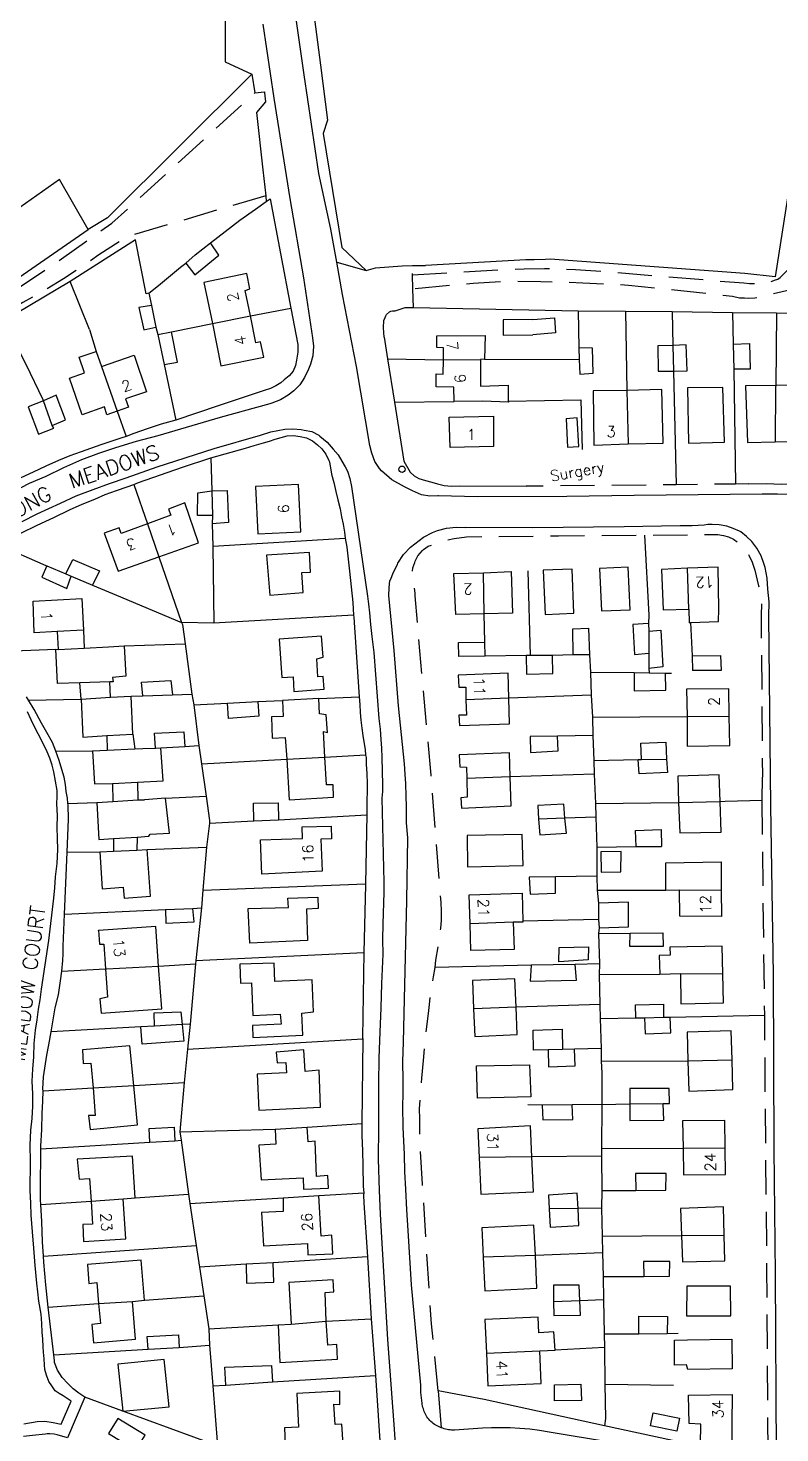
# Model space of a CAD drawing. Extents: x 441020 to 630336, y 432046 to 448236.
# Drawn here: x 628990.7 to 629130.1, y 447668.2 to 447928.3 of the extents above; entities that cross this region are included whole.
import ezdxf
from ezdxf.enums import TextEntityAlignment as Align

# ---------------------------------------------------------------- set-up
doc = ezdxf.new("R2010")
doc.units = 0
doc.linetypes.add('HIDDEN', pattern=[9.525, 6.35, -3.175])
doc.layers.get('0').update_dxf_attribs({"color": 222, "linetype": 'CONTINUOUS'})
for name, color, linetype in [('BUILDOUT', 8, 'CONTINUOUS'), ('BUILDTXT', 8, 'CONTINUOUS'), ('GENLINE', 8, 'CONTINUOUS'), ('GENPECK', 8, 'HIDDEN'), ('POINT', 8, 'CONTINUOUS'), ('ROAD', 7, 'CONTINUOUS'), ('ROADTXT', 7, 'CONTINUOUS')]:
    doc.layers.add(name, color=color, linetype=linetype)
doc.styles.get("Standard").update_dxf_attribs({"font": 'simplex'})

# ---------------------------------------------------------------- blocks, each defined once
blk = doc.blocks.new('CIRCLE')
blk.add_circle((0, 0), 0.299)

msp = doc.modelspace()

# ---------------------------------------------------------------- linework, layer by layer
at = {"layer": 'BUILDOUT', "flags": 128}
for points in [[(629024.89, 447873.61), (629026.48, 447865.77), (629034.42, 447867.38), (629033.82, 447870.22), (629032.93, 447870.06), (629031.94, 447875.07), (629031, 447879.77), (629031.87, 447880.03), (629031.27, 447882.87), (629023.33, 447881.26), (629024.89, 447873.61)], [(629074.61, 447867), (629074.58, 447862.02), (629079.72, 447862.22), (629079.74, 447859.28), (629079.77, 447859.08), (629074.97, 447859.24), (629069.69, 447859.22), (629069.63, 447861.85), (629066.38, 447861.88), (629066.35, 447864.31), (629067.68, 447864.25), (629067.71, 447866.88), (629067.73, 447869.13), (629066.5, 447869.22), (629066.52, 447871.35), (629075.45, 447871.41), (629075.32, 447867.02)], [(629007.25, 447857.38), (629005.34, 447856.73), (629004.88, 447858.18), (629000.77, 447856.73), (628998.44, 447863.53), (629001.21, 447864.53), (629000.19, 447867.4), (629003.35, 447868.47), (629004.35, 447865.7), (629010.38, 447867.79), (629012.71, 447860.99), (629008.77, 447859.68), (629009.35, 447858.16), (629007.25, 447857.38)], [(629067.71, 447866.88), (629074.61, 447867)], [(629075.32, 447867.02), (629074.61, 447867)], [(629095.45, 447861.15), (629095.61, 447851.13), (629101.97, 447851.34), (629108.44, 447851.47), (629108.21, 447861.39), (629101.73, 447861.25), (629095.45, 447861.15)], [(629112.92, 447861.72), (629113.11, 447851.49), (629119.79, 447851.66), (629119.51, 447861.77), (629112.92, 447861.72)], [(629124.06, 447851.61), (629129.22, 447851.71), (629134.68, 447851.87), (629134.45, 447862.29), (629129.29, 447862.18), (629123.72, 447862.11), (629124.06, 447851.61)], [(629068.79, 447856.32), (629076.99, 447856.45), (629076.97, 447850.86), (629068.98, 447850.66), (629068.79, 447856.32)], [(629032.88, 447843.44), (629033.32, 447834.69), (629041.27, 447835.08), (629040.84, 447843.84), (629032.88, 447843.44)], [(629014.98, 447830.41), (629022.34, 447833.04), (629019.81, 447840.41), (629016.77, 447839.26), (629017.17, 447838.12), (629012.88, 447836.54), (629008.02, 447834.76), (629007.63, 447835.81), (629004.86, 447834.81), (629007.43, 447827.75), (629014.98, 447830.41)], [(629042.88, 447831.2), (629034.94, 447830.71), (629035.55, 447823.3), (629041.75, 447823.79), (629041.5, 447827.5), (629043.11, 447827.59), (629042.88, 447831.2)], [(629075.12, 447827.48), (629080.27, 447827.68), (629080.51, 447820.01), (629075.25, 447819.89), (629069.99, 447819.77), (629069.67, 447827.33), (629075.12, 447827.48)], [(629086.22, 447827.93), (629086.55, 447819.76), (629091.89, 447820), (629091.56, 447828.16), (629086.22, 447827.93)], [(629096.62, 447828.25), (629097, 447820.4), (629102.34, 447820.63), (629101.96, 447828.49), (629096.62, 447828.25)], [(629118.76, 447820.81), (629118.62, 447828.5), (629112.96, 447828.31), (629108.13, 447828.06), (629108.44, 447820.6), (629113.19, 447820.73), (629113.23, 447818.2), (629113.53, 447818.25), (629118.67, 447818.45), (629118.76, 447820.81)], [(629113.19, 447820.73), (629112.96, 447828.31)], [(628996.11, 447816.6), (628991.89, 447816.36), (628991.66, 447822.21), (629000.71, 447822.7), (629001.04, 447816.87), (628996.11, 447816.6)], [(629045.11, 447815.75), (629037.29, 447815.18), (629037.74, 447808.05), (629039.85, 447808.22), (629040.02, 447805.51), (629045.64, 447805.9), (629045.42, 447808.29), (629044.42, 447808.22), (629044.24, 447811.54), (629045.4, 447811.85), (629045.11, 447815.75)], [(629005.66, 447813.73), (629008.57, 447813.94), (629008.86, 447808.3), (629006.36, 447808.06), (629006.5, 447807.28), (629005.89, 447807.27), (629000.34, 447807.1), (628996.19, 447806.97), (628995.88, 447813.31), (628996.29, 447813.28), (629001.12, 447813.53), (629005.66, 447813.73)], [(629070.7, 447799.17), (629079.99, 447799.5), (629079.86, 447804.25), (629079.74, 447808.9), (629070.47, 447808.48), (629070.56, 447806.26), (629071.88, 447806.29), (629071.89, 447803.95), (629071.98, 447801.13), (629070.57, 447801.08), (629070.7, 447799.17)], [(629112.77, 447805.93), (629112.86, 447800.87), (629112.91, 447795.39), (629120.82, 447795.48), (629120.67, 447800.93), (629120.58, 447806), (629112.77, 447805.93)], [(629000.56, 447804.09), (629005.99, 447804.44), (629009.82, 447804.61)], [(629000.56, 447804.09), (629000.9, 447797.04), (629005.32, 447797.32), (629010.15, 447797.56), (629009.82, 447804.61)], [(629044.62, 447804.19), (629037.89, 447803.81), (629038, 447800.88), (629035.88, 447800.81), (629035.97, 447796.87), (629038.39, 447796.99)], [(629045.51, 447798.05), (629046.25, 447797.88), (629045.97, 447801.18), (629044.72, 447801.37), (629044.62, 447804.19)], [(629038.39, 447796.99), (629038.69, 447792.98), (629039.12, 447785.44), (629047.37, 447785.89), (629047.26, 447788.21), (629046.04, 447788.19), (629045.74, 447793.32), (629045.51, 447798.05)], [(629002.67, 447794.51), (629005.4, 447794.59), (629010.53, 447794.89), (629012.04, 447794.95)], [(629011.02, 447788.68), (629015.75, 447788.91), (629015.37, 447795.04)], [(629012.04, 447794.95), (629014.37, 447794.96), (629015.37, 447795.04)], [(629002.67, 447794.51), (629003.05, 447788.38), (629006.39, 447788.47), (629011.02, 447788.68)], [(629080.11, 447789.67), (629079.93, 447794.11), (629070.65, 447793.78), (629070.73, 447791.56), (629071.97, 447791.48), (629072.04, 447789.36), (629072.14, 447785.92), (629070.94, 447785.81), (629071.08, 447783.9), (629080.25, 447784.31), (629080.11, 447789.67)], [(629111.16, 447789.8), (629111.31, 447784.95), (629111.51, 447779.3), (629119.2, 447779.45), (629119.01, 447785.1), (629118.84, 447790.05), (629111.16, 447789.8)], [(629003.46, 447784.9), (629006.47, 447785.13), (629011.09, 447785.44), (629012.3, 447785.45)], [(629003.46, 447784.9), (629003.86, 447778.07), (629006.58, 447778.24), (629010.99, 447778.52), (629013.1, 447778.69)], [(629013.1, 447778.69), (629013.34, 447779.04), (629016.95, 447779.27), (629016.21, 447785.74), (629012.3, 447785.45)], [(629045.23, 447772.2), (629034.05, 447771.64), (629033.84, 447778), (629041.61, 447778.27), (629041.54, 447780.39), (629046.9, 447780.52), (629047, 447778.21), (629044.98, 447778.15)], [(629044.98, 447778.15), (629045.23, 447772.2)], [(629072.2, 447773.03), (629082.52, 447773.24), (629082.31, 447778.99), (629072.09, 447778.8), (629072.2, 447773.03)], [(629004.07, 447775.77), (629006.58, 447775.91), (629010.92, 447776.07), (629012.83, 447776.2)], [(629004.07, 447775.77), (629004.47, 447768.93), (629008.38, 447769.22), (629008.53, 447767.21), (629013.44, 447767.58), (629012.83, 447776.2)], [(629108.92, 447768.68), (629108.93, 447773.76), (629119.16, 447773.95), (629119.18, 447768.68), (629119.23, 447763.81), (629111.5, 447763.86), (629111.45, 447768.73)], [(629042.53, 447759.34), (629031.85, 447758.86), (629031.52, 447765.3), (629039, 447765.51), (629038.9, 447767.22), (629044.45, 447767.4), (629044.53, 447765.28), (629042.31, 447765.19), (629042.53, 447759.34)], [(629080.62, 447762.75), (629080.81, 447757.7), (629072.82, 447757.5), (629072.65, 447762.45), (629072.51, 447767.81), (629082.31, 447768.12), (629082.41, 447762.96), (629082.45, 447762.77), (629080.62, 447762.75), (629072.65, 447762.45)], [(629108.92, 447768.68), (629111.45, 447768.73), (629119.18, 447768.68)], [(629014.93, 447754.64), (629014.44, 447761.97), (629003.81, 447761.2), (629003.79, 447761.29), (629003.95, 447758.68), (629004.76, 447758.72), (629005.07, 447754.11), (629005.49, 447748.9), (629004.03, 447748.54), (629004.29, 447745.94), (629015.52, 447746.72), (629014.93, 447754.64)], [(629111.67, 447753.23), (629111.74, 447747.65), (629119.63, 447747.83), (629119.49, 447753.19), (629119.39, 447758.35), (629109.67, 447758.15), (629109.74, 447756.64), (629107.72, 447756.59), (629107.82, 447753.15)], [(629036.46, 447751.76), (629036.36, 447755.19), (629030, 447754.98), (629030.12, 447751.44), (629032.14, 447751.5), (629032.4, 447745.45), (629037.43, 447745.73), (629037.67, 447743.85), (629032.32, 447743.61), (629032.41, 447741.39), (629041.68, 447741.82), (629041.46, 447745.94), (629043.66, 447746.13), (629043.42, 447752.08), (629036.46, 447751.76)], [(629073.09, 447751.96), (629073.31, 447746.72), (629073.51, 447741.58), (629081.37, 447741.96), (629081.18, 447747), (629080.96, 447752.24), (629073.09, 447751.96)], [(629107.82, 447753.15), (629111.67, 447753.23), (629119.49, 447753.19)], [(629112.88, 447742.37), (629113, 447737.11), (629113.19, 447731.46), (629121.36, 447731.79), (629121.21, 447737.25), (629121.07, 447742.61), (629112.88, 447742.37)], [(629011.01, 447725.2), (629010.33, 447732.49), (629009.63, 447739.88), (629000.82, 447739.13), (629000.96, 447736.62), (629002.38, 447736.67), (629002.79, 447732.07), (629003.19, 447726.96), (629001.97, 447726.95), (629002.23, 447724.35), (629011.01, 447725.2)], [(629033.48, 447727.97), (629044.96, 447728.49), (629044.66, 447735.34), (629042.07, 447735.08), (629041.86, 447739.11), (629036.75, 447738.71), (629036.9, 447736.7), (629038.51, 447736.79), (629038.65, 447734.88), (629033.21, 447734.63), (629033.48, 447727.97)], [(629073.87, 447736.16), (629083.68, 447736.37), (629083.92, 447730.43), (629074.01, 447730.19), (629073.87, 447736.16)], [(629036.54, 447724.45), (629036.63, 447721.62), (629033.51, 447721.48), (629033.94, 447715.05), (629041.7, 447715.41), (629041.77, 447713.29), (629046.4, 447713.51), (629046.3, 447715.82), (629044.19, 447715.65), (629043.94, 447722.21), (629042.65, 447722.08), (629042.47, 447724.79)], [(629036.54, 447724.45), (629042.47, 447724.79)], [(629074.1, 447724.52), (629074.34, 447719.18), (629074.63, 447712.42), (629084.4, 447712.84), (629084.07, 447719.28), (629083.87, 447725.03), (629074.1, 447724.52)], [(629112.04, 447725.97), (629112.12, 447720.91), (629112.19, 447715.94), (629120, 447716.01), (629119.93, 447720.97), (629119.84, 447726.04), (629112.04, 447725.97)], [(629010.56, 447711.71), (629010.1, 447719.45), (628999.85, 447718.85), (629000.2, 447715.16), (629002.11, 447715.29), (629002.45, 447711.09), (629002.69, 447706.86), (629000.88, 447706.75), (629001.03, 447703.62), (629008.87, 447704.1), (629008.36, 447711.53)], [(629002.45, 447711.09), (629008.36, 447711.53), (629010.56, 447711.71)], [(629037.99, 447711.71), (629038.03, 447709.18), (629034.01, 447708.97), (629034.38, 447702.84), (629042.53, 447703.27), (629042.6, 447701.15), (629047.24, 447701.37), (629047.04, 447704.78), (629045.03, 447704.63), (629044.61, 447712.17)], [(629037.99, 447711.71), (629044.61, 447712.17)], [(629111.66, 447709.76), (629111.85, 447704.71), (629112, 447699.86), (629119.89, 447700.04), (629119.76, 447704.79), (629119.63, 447710.05), (629111.66, 447709.76)], [(629074.82, 447706.16), (629075.08, 447700.72), (629075.38, 447694.48), (629085.04, 447694.97), (629084.78, 447701.02), (629084.49, 447706.66), (629074.82, 447706.16)], [(629012.31, 447692.73), (629011.71, 447700.14), (629001.78, 447699.39), (629002, 447695.87), (629003.5, 447696.04), (629003.78, 447692.13), (629004.14, 447688.43), (629002.54, 447688.25), (629002.84, 447684.85), (629010.64, 447685.53), (629010.11, 447692.54)], [(629037.09, 447688.19), (629037.41, 447681.24), (629048.07, 447681.81), (629047.99, 447684.54), (629046.28, 447684.44), (629046.01, 447688.86), (629045.77, 447694.2), (629047.38, 447694.28), (629047.29, 447696.5), (629039.04, 447696.05), (629039.5, 447688.31)], [(629112.76, 447689.84), (629120.98, 447689.88), (629120.92, 447695.35), (629112.8, 447695.33), (629112.76, 447689.84)], [(629003.78, 447692.13), (629010.11, 447692.54), (629012.31, 447692.73)], [(629037.09, 447688.19), (629039.5, 447688.31), (629046.01, 447688.86)], [(629075.69, 447682.96), (629085.57, 447683.39), (629088.4, 447683.48), (629088.2, 447686.9), (629085.39, 447686.71), (629085.27, 447689.63), (629075.4, 447689.2), (629075.69, 447682.96), (629075.96, 447676.91), (629085.83, 447677.34), (629085.57, 447683.39)], [(629113, 447679.93), (629112.74, 447680.8), (629110.52, 447680.71), (629110.51, 447685.38), (629112.94, 447685.4), (629121.14, 447685.54), (629121.2, 447680.07), (629113, 447679.93)], [(629008.33, 447672.22), (629016.92, 447673.03), (629015.98, 447681.8), (629007.4, 447680.89), (629008.33, 447672.22)], [(629044.45, 447663.29), (629044.39, 447665.92), (629049.14, 447666.05), (629048.89, 447669.77), (629047.67, 447669.75), (629047.42, 447673.47), (629048.54, 447673.46), (629048.51, 447675.9), (629040.56, 447675.5), (629040.85, 447669.26), (629038.24, 447669.1), (629038.5, 447663.05), (629044.45, 447663.29)], [(629115.36, 447666.03), (629115.41, 447669.79), (629113.25, 447669.92), (629113.13, 447675.18), (629121.23, 447675.3), (629121.18, 447669.9), (629121.15, 447666.04)], [(629004.78, 447661.33), (629014.11, 447655.67), (629017.49, 447661.25), (629010.89, 447665.26), (629012.47, 447667.77), (629007.36, 447670.83), (629005.62, 447668.08), (629008, 447666.67), (629004.78, 447661.33)]]:
    msp.add_lwpolyline(points, dxfattribs=at)
at = {"layer": 'GENLINE', "flags": 128}
for points in [[(629040.79, 447985.41), (629041.15, 447968.51), (629042.46, 447940.51), (629044.93, 447921.45), (629046.22, 447911.32), (629045.45, 447908.85), (629048.89, 447887.72), (629053.41, 447883.45), (629055.14, 447883.96), (629060.06, 447884.32), (629061.98, 447884.36), (629064.41, 447884.39)], [(629027.33, 447939.35), (629027.25, 447922.07), (629032.23, 447919.8), (629005.46, 447893.22), (629001.88, 447891.06)], [(629136.83, 447931.27), (629129.18, 447882.27), (629123.58, 447882.9)], [(629032.23, 447919.8), (629032.74, 447916.34), (629034.53, 447916.56), (629034.56, 447916.36), (629034.76, 447914.67), (629033.07, 447912.74), (629034.25, 447902.09), (629034.8, 447897.31), (629034.89, 447896.21)], [(628996.59, 447900.28), (628987.11, 447893.62), (628983.7, 447891.08), (628981.73, 447889.61), (628976.97, 447886.64), (628971.96, 447883.41), (628960.57, 447876.83), (628957, 447874.76)], [(628989.04, 447882.18), (629001.88, 447891.06), (628996.59, 447900.28)], [(629035.61, 447896.74), (629039.41, 447876.49), (629040.71, 447869.72), (629040.76, 447868.3), (629040.51, 447866.84), (629040.28, 447865.88), (629039.86, 447864.79), (629039.1, 447863.95), (629038.22, 447863.18), (629037.6, 447862.66), (629036.68, 447862.09), (629035.65, 447861.61), (629034.5, 447861.2), (629025.97, 447858.36), (629018.1, 447855.75), (629015.4, 447854.97), (629012.81, 447854.1), (629010.32, 447853.25), (629008.9, 447852.69), (629007.93, 447852.42), (629004.2, 447851.15), (629000.56, 447849.89), (628998.46, 447849.11), (628996.38, 447848.24), (628994.03, 447847.21), (628991.69, 447846.08), (628989.43, 447845.07)], [(629013.12, 447879.24), (629014.9, 447880.67), (629018.97, 447884.04), (629019.95, 447884.82), (629021.71, 447886.35), (629024.57, 447888.58), (629027.24, 447890.68), (629030.01, 447892.8), (629032.9, 447894.84), (629034.89, 447896.21), (629035.61, 447896.74)], [(629013.12, 447879.24), (629012.63, 447879.15), (629010.65, 447889.16), (628998.52, 447881.42), (628986.21, 447874.06), (628986.63, 447873.42), (628975.39, 447866.96), (628963.95, 447860.46), (628956.31, 447856.56)], [(629019.95, 447884.82), (629021.65, 447882.68), (629026.09, 447886.32), (629024.57, 447888.58)], [(629123.58, 447882.9), (629087.47, 447885.53), (629086.66, 447885.49), (629084.54, 447885.42), (629083.01, 447885.45), (629064.41, 447884.39)], [(629002.13, 447872.52), (628998.52, 447881.42)], [(629013.12, 447879.24), (629013.62, 447876.99), (629014.44, 447872.97), (629014.78, 447871.61), (629015.97, 447866.04), (629018.1, 447855.75)], [(629013.62, 447876.99), (629011.26, 447876.57), (629012.19, 447872.47), (629014.44, 447872.97)], [(629014.78, 447871.61), (629017.34, 447872.07), (629024.89, 447873.61), (629031.94, 447875.07), (629039.41, 447876.49)], [(629056.71, 447871.13), (629056.67, 447871.94), (629056.61, 447872.84), (629056.64, 447873.25), (629056.65, 447873.76), (629056.68, 447874.18), (629056.89, 447874.72), (629057.03, 447875.05), (629057.19, 447875.28), (629057.71, 447875.78), (629057.99, 447875.93), (629058.29, 447875.99), (629058.8, 447875.97), (629060.61, 447876.6)], [(629060.61, 447876.6), (629062.14, 447876.57), (629092.71, 447876), (629101.46, 447875.93), (629110.11, 447875.84), (629121.31, 447875.7), (629129.45, 447875.62), (629137.8, 447875.48), (629147.47, 447875.36)], [(629092.71, 447876), (629092.82, 447869.12), (629092.89, 447867), (629092.97, 447864.27), (629095.48, 447864.41), (629095.37, 447869.06), (629092.82, 447869.12)], [(629101.46, 447875.93), (629101.73, 447861.25), (629101.97, 447851.34)], [(629110.11, 447875.84), (629110.21, 447869.56), (629110.34, 447864.81), (629110.83, 447843.77)], [(629121.31, 447875.7), (629121.43, 447869.83), (629121.55, 447865.18), (629121.87, 447843.91)], [(629129.45, 447875.62), (629129.29, 447862.18), (629129.25, 447861.87), (629129.22, 447851.71)], [(628995.23, 447854.74), (628993.6, 447859.32), (628993.57, 447859.52), (628990.38, 447866.06), (628986.63, 447873.42)], [(629084.26, 447874.4), (629078.79, 447874.34), (629078.79, 447871.5)], [(629084.26, 447874.4), (629088.27, 447874.71), (629088.47, 447871.9), (629084.26, 447871.56)], [(629002.13, 447872.52), (629003.35, 447868.47)], [(629015.97, 447866.04), (629018.44, 447866.47), (629017.34, 447872.07)], [(629056.71, 447871.13), (629057.33, 447867.08), (629058.65, 447859.09), (629060.39, 447848.12), (629061.56, 447846.1), (629062.29, 447845.41), (629063.18, 447844.96), (629064.37, 447844.57), (629065.54, 447844.27), (629066.61, 447843.95), (629067.88, 447843.66), (629069.23, 447843.5), (629070.65, 447843.55), (629083.04, 447843.51)], [(629078.79, 447871.5), (629084.26, 447871.56)], [(629110.34, 447864.81), (629112.87, 447864.85), (629112.72, 447869.7), (629110.21, 447869.56), (629107.48, 447869.48), (629107.5, 447864.81), (629110.34, 447864.81)], [(629121.43, 447869.83), (629124.46, 447869.96), (629124.59, 447865.21), (629121.55, 447865.18)], [(629004.35, 447865.7), (629007.25, 447857.38), (629008.9, 447852.69)], [(629057.33, 447867.08), (629067.71, 447866.88)], [(629075.32, 447867.02), (629092.89, 447867)], [(628995.23, 447854.74), (628997.69, 447855.78), (628995.96, 447860.35), (628993.6, 447859.32), (628990.75, 447858.21), (628992.67, 447853.16), (628995.51, 447854.28), (628995.23, 447854.74)], [(629058.65, 447859.09), (629069.69, 447859.22)], [(629079.74, 447859.28), (629093.2, 447859.53), (629093.41, 447850.33)], [(629090.47, 447856), (629090.69, 447850.76), (629092.81, 447850.83), (629092.48, 447856.16), (629090.47, 447856)], [(628989.42, 447834.81), (628992.42, 447836.26), (628995.51, 447837.72), (628998.4, 447839.15), (629000.76, 447840.18), (629003.13, 447841.11), (629005.02, 447841.95), (629007.11, 447842.73), (629009.13, 447843.39), (629010.37, 447843.81), (629011.22, 447844.17), (629019.35, 447847.03), (629024.62, 447848.78), (629031.02, 447850.53), (629032.66, 447851.02), (629034.39, 447851.53), (629035.46, 447851.82), (629036.51, 447852.21), (629038.74, 447852.81), (629039.94, 447852.92), (629041.19, 447852.74), (629042.36, 447852.44), (629043.46, 447851.92), (629044.41, 447851.18), (629045.16, 447850.4), (629045.94, 447849.42), (629046.45, 447848.29), (629046.6, 447848.01), (629047, 447845.75), (629047.38, 447844.19), (629047.77, 447842.53), (629048.15, 447840.97), (629048.55, 447839.32), (629048.81, 447837.84), (629049.15, 447836.48), (629049.41, 447835), (629049.51, 447833.9), (629049.8, 447832.23), (629050.3, 447827.75), (629050.92, 447821.97), (629051.02, 447819.65), (629051.09, 447819.25), (629051.23, 447817.35), (629051.34, 447815.54)], [(629024.62, 447848.78), (629024.8, 447842.62), (629024.9, 447838.07), (629024.87, 447836.54), (629024.99, 447832.39), (629025.19, 447818.11)], [(629010.37, 447843.81), (629012.88, 447836.54), (629014.98, 447830.41), (629019.17, 447818.26), (629019.34, 447817.88), (629019.87, 447814.32), (629021.12, 447805), (629021.47, 447803.03), (629022.41, 447795.47), (629022.9, 447792.11), (629023.77, 447786.07), (629024.36, 447781.6), (629024.35, 447781.09), (629023.82, 447776.63), (629023.1, 447768.68), (629022.87, 447765.39), (629021.86, 447755.67), (629021.76, 447755.04), (629020.8, 447743.9), (629020.3, 447739.24), (629019.68, 447733.04), (629018.85, 447723.95), (629019.13, 447722.38), (629020.5, 447712.36), (629020.7, 447710.67), (629021.89, 447702.86), (629022.49, 447698.9), (629023.33, 447693.57), (629024.22, 447687.43), (629024.35, 447684.4), (629024.97, 447676.9), (629025.83, 447665.78)], [(629024.9, 447838.07), (629022.15, 447838.09), (629022.23, 447842.26), (629024.8, 447842.62)], [(629024.8, 447842.62), (629027.63, 447842.71), (629027.87, 447836.77), (629024.87, 447836.54)], [(629124.31, 447843.93), (629127.54, 447844), (629128.97, 447843.95), (629130.31, 447843.88), (629131.72, 447843.93), (629133.25, 447843.89), (629134.17, 447843.85), (629135.19, 447843.83)], [(629104.97, 447834.41), (629105.77, 447819.62), (629105.74, 447818.09), (629105.78, 447816.67), (629105.79, 447812.61), (629105.79, 447809.77), (629105.83, 447808.96)], [(628985.24, 447832.65), (628994.04, 447828.83), (628994.25, 447828.77), (628997.77, 447827.26), (628998.76, 447826.82), (629002.71, 447825.19), (629007.1, 447823.33), (629019.17, 447818.26)], [(629024.99, 447832.39), (629049.51, 447833.9)], [(628994.25, 447828.77), (628993.31, 447826.67), (628997.95, 447824.55), (628998.76, 447826.82)], [(628997.77, 447827.26), (628999.03, 447829.92), (629003.96, 447827.85), (629002.71, 447825.19)], [(629075.43, 447812), (629075.37, 447814.63), (629075.25, 447819.89), (629075.12, 447827.48)], [(629083.83, 447812.17), (629083.39, 447827.83)], [(629051.02, 447819.65), (629025.19, 447818.11), (629019.17, 447818.26)], [(629091.74, 447812.25), (629091.69, 447817.12), (629094.62, 447817.23), (629094.78, 447812.28), (629094.95, 447809.06), (629095.09, 447804.82), (629095.32, 447800.7), (629095.4, 447797.36), (629095.61, 447792.73), (629095.66, 447790.2), (629095.91, 447784.76), (629095.95, 447782.23), (629096.13, 447776.67), (629096.17, 447771.29), (629096.23, 447768.66), (629096.45, 447766.27)], [(629105.74, 447818.09), (629102.83, 447817.88), (629103.1, 447812.34), (629105.79, 447812.61)], [(629105.78, 447816.67), (629107.99, 447816.86), (629108.39, 447810.03), (629105.79, 447809.77)], [(629113.53, 447818.25), (629113.81, 447812.11), (629113.88, 447809.38)], [(628984.98, 447812.9), (628995.88, 447813.31)], [(629008.57, 447813.94), (629019.87, 447814.32)], [(629051.34, 447815.54), (629052.09, 447804.5), (629052.23, 447803.1), (629052.3, 447801.59), (629052.44, 447800.2), (629052.61, 447798.7), (629052.75, 447797.31), (629053.23, 447794.65), (629053.28, 447793.74), (629053.37, 447793.25), (629053.38, 447792.04), (629053.5, 447790.23), (629053.6, 447788.52), (629053.57, 447786.99), (629053.55, 447785.36), (629053.53, 447782.62), (629053.26, 447769.87), (629053.29, 447769.68), (629052.98, 447757.13), (629052.74, 447741.34), (629052.77, 447741.15), (629052.61, 447725.48), (629052.62, 447724.26), (629052.6, 447723.24), (629052.69, 447720.41), (629052.77, 447717.68), (629052.84, 447713.84), (629052.96, 447712.64), (629052.93, 447712.23), (629052.98, 447710.81), (629053.64, 447700.78), (629054.35, 447689.32), (629055.1, 447678.79), (629056.12, 447663.94)], [(629094.78, 447812.28), (629091.74, 447812.25), (629087.9, 447812.18), (629083.83, 447812.17), (629083.03, 447812.13), (629075.43, 447812), (629070.57, 447811.95), (629070.51, 447814.58), (629075.37, 447814.63)], [(629083.03, 447812.13), (629083.13, 447808.69), (629087.98, 447808.84), (629087.9, 447812.18)], [(629113.81, 447812.11), (629119.08, 447812.13), (629119.16, 447809.4), (629113.88, 447809.38)], [(629094.95, 447809.06), (629103.09, 447808.98), (629105.83, 447808.96), (629108.89, 447808.9), (629110.01, 447808.89)], [(629103.09, 447808.98), (629103.07, 447805.63), (629108.94, 447805.76), (629108.89, 447808.9)], [(629012.03, 447804.7), (629011.79, 447807.2), (629017.22, 447807.55), (629017.49, 447804.86)], [(629008.33, 447672.22), (629001.27, 447674.82), (629000.13, 447675.53), (628999.07, 447676.36), (628998.09, 447677.3), (628997.07, 447678.44), (628996.22, 447679.82), (628995.66, 447681.24), (628995.61, 447681.54), (628995.52, 447682.64), (628994.45, 447691.49), (628994.03, 447695.58), (628993.69, 447699.78), (628993.6, 447700.88), (628993.42, 447703.59), (628993.27, 447707.32), (628993.12, 447710.45), (628993.06, 447711.35), (628993.03, 447715.51), (628993.13, 447718.37), (628993.11, 447720.8), (628993.12, 447721.31), (628993.28, 447724.39), (628993.37, 447727.35), (628993.47, 447729.6), (628993.54, 447731.54), (628993.48, 447731.84), (628993.59, 447734.09), (628994.19, 447738.16), (628994.56, 447740.05), (628995.05, 447742.48), (628995.79, 447746.87), (628996.37, 447749.31), (628996.73, 447751.91), (628997.02, 447753.69), (628997.18, 447755.65), (628997.26, 447756.89), (628997.22, 447758.3), (628997.48, 447764.24), (628997.99, 447775.7), (628998.22, 447781.84), (628998.16, 447784.47), (628998.11, 447784.76), (628998.03, 447785.76), (628997.82, 447786.95), (628997.69, 447788.24), (628997.45, 447789.62), (628996.99, 447791.06), (628996.49, 447792.7), (628995.88, 447794.42), (628995.29, 447796.04), (628994.25, 447797.89), (628993.23, 447799.64), (628991.87, 447802.14), (628990.85, 447803.89), (628990.43, 447804.52)], [(628990.85, 447803.89), (629000.56, 447804.09)], [(629009.82, 447804.61), (629012.03, 447804.7), (629017.49, 447804.86), (629021.12, 447805)], [(629021.47, 447803.03), (629027.72, 447803.32), (629033.35, 447803.61), (629037.89, 447803.81)], [(629033.35, 447803.61), (629033.53, 447800.9), (629027.91, 447800.51), (629027.72, 447803.32)], [(629044.62, 447804.19), (629052.09, 447804.5)], [(629095.09, 447804.82), (629079.86, 447804.25), (629071.89, 447803.95)], [(629095.32, 447800.7), (629112.86, 447800.87), (629120.67, 447800.93)], [(629014.37, 447794.96), (629014.18, 447797.77), (629019.62, 447798.03), (629019.79, 447795.32)], [(629015.37, 447795.04), (629019.79, 447795.32), (629022.41, 447795.47)], [(629095.4, 447797.36), (629088.83, 447797.21), (629083.76, 447797.12)], [(629083.76, 447797.12), (629083.88, 447794.2), (629089, 447794.5), (629088.83, 447797.21)], [(629104.42, 447792.87), (629104.29, 447795.89), (629108.93, 447796.11), (629109.08, 447792.98), (629109.22, 447790.47), (629103.98, 447790.25), (629103.82, 447792.86)], [(628995.88, 447794.42), (629002.67, 447794.51)], [(629022.9, 447792.11), (629038.69, 447792.98), (629045.74, 447793.32), (629053.28, 447793.74)], [(629095.61, 447792.73), (629103.82, 447792.86), (629104.42, 447792.87), (629109.08, 447792.98)], [(629095.66, 447790.2), (629080.11, 447789.67), (629072.04, 447789.36)], [(629126.78, 447785.36), (629126.83, 447789.64)], [(628998.11, 447784.76), (629003.46, 447784.9)], [(629016.21, 447785.74), (629023.77, 447786.07)], [(629032.6, 447781.54), (629032.53, 447784.78), (629037.09, 447784.88), (629037.13, 447781.74)], [(629085.35, 447781.87), (629085.57, 447778.96), (629090.5, 447779.23), (629090.2, 447782.02), (629090.04, 447784.63), (629085.21, 447784.38), (629085.35, 447781.87)], [(629095.91, 447784.76), (629111.31, 447784.95), (629119.01, 447785.1), (629119.91, 447785.16), (629126.78, 447785.36)], [(629024.35, 447781.09), (629032.6, 447781.54), (629037.13, 447781.74), (629053.53, 447782.62)], [(629095.95, 447782.23), (629090.2, 447782.02), (629085.35, 447781.87)], [(629103.43, 447776.75), (629103.3, 447779.77), (629108.05, 447779.9), (629108.1, 447776.76)], [(629096.13, 447776.67), (629103.43, 447776.75), (629108.1, 447776.76)], [(628997.99, 447775.7), (629004.07, 447775.77)], [(629012.83, 447776.2), (629023.82, 447776.63)], [(629096.89, 447775.79), (629096.95, 447772.04), (629100.6, 447772.08), (629100.64, 447775.85), (629096.89, 447775.79)], [(629023.1, 447768.68), (629053.26, 447769.87)], [(629096.17, 447771.29), (629088.48, 447771.15), (629083.61, 447771.1), (629083.76, 447767.97), (629088.51, 447768.11), (629088.48, 447771.15)], [(629096.23, 447768.66), (629108.92, 447768.68)], [(629096.55, 447761.71), (629102.01, 447761.87), (629102.01, 447766.44), (629096.45, 447766.27)], [(628997.48, 447764.24), (629016.22, 447765.12), (629021.26, 447765.31), (629022.87, 447765.39)], [(629016.22, 447765.12), (629016.26, 447762.59), (629021.5, 447762.81), (629021.26, 447765.31)], [(629096.45, 447766.27), (629096.48, 447763.23), (629096.55, 447761.71)], [(629096.48, 447763.23), (629082.41, 447762.96)], [(629096.55, 447761.71), (629096.43, 447760.68), (629096.62, 447755.02), (629096.56, 447753.08), (629096.73, 447747.53), (629096.79, 447744.9), (629096.97, 447739.34), (629096.97, 447737.01), (629097.05, 447734.89), (629097.07, 447729), (629097, 447720.86), (629097.04, 447719.45), (629097.06, 447713.05), (629097.03, 447709.8), (629097.13, 447704.64), (629097.18, 447701.5), (629097.34, 447697.16), (629097.41, 447692.8), (629097.51, 447686.52), (629097.55, 447683.99), (629097.64, 447677.2), (629097.75, 447670.83)], [(629096.43, 447760.68), (629102.31, 447760.71), (629108.4, 447760.77)], [(629108.4, 447760.77), (629108.44, 447758.24), (629102.24, 447758.26), (629102.31, 447760.71)], [(629021.86, 447755.67), (629052.98, 447757.13)], [(629089.17, 447758.07), (629094.63, 447758.22), (629094.56, 447755.77), (629089.13, 447755.42), (629089.17, 447758.07)], [(628997.02, 447753.69), (629005.07, 447754.11), (629005.27, 447754.14), (629014.93, 447754.64), (629021.76, 447755.04)], [(629096.62, 447755.02), (629092.16, 447754.94), (629083.96, 447754.81), (629066.16, 447754.39)], [(629083.96, 447754.81), (629083.78, 447751.83), (629092.38, 447752.04), (629092.16, 447754.94)], [(629096.56, 447753.08), (629107.82, 447753.15)], [(629014.16, 447743.53), (629014.13, 447745.97), (629019.08, 447746.13), (629019.28, 447743.83), (629019.63, 447740.75), (629011.91, 447740.19), (629011.64, 447743.39)], [(629096.73, 447747.53), (629081.18, 447747), (629073.31, 447746.72)], [(629096.79, 447744.9), (629103.37, 447745.05), (629104.99, 447745.03), (629108.53, 447745.15), (629109.74, 447745.17), (629127.25, 447745.53)], [(629103.37, 447745.05), (629103.34, 447747.48), (629108.5, 447747.59), (629108.53, 447745.15)], [(629020.8, 447743.9), (629019.28, 447743.83), (629014.16, 447743.53), (629011.64, 447743.39), (628995.05, 447742.48)], [(629096.97, 447739.34), (629092, 447739.27), (629089.78, 447739.18), (629087.15, 447739.12), (629084.42, 447739.05), (629084.37, 447742.79), (629089.73, 447742.93), (629089.78, 447739.18)], [(629104.99, 447745.03), (629105.11, 447742.11), (629109.86, 447742.24), (629109.74, 447745.17)], [(629020.3, 447739.24), (629052.77, 447741.15)], [(629087.15, 447739.12), (629087.2, 447735.98), (629092.15, 447736.15), (629092, 447739.27)], [(629096.97, 447737.01), (629113, 447737.11), (629121.21, 447737.25)], [(628993.54, 447731.54), (629002.79, 447732.07), (629010.33, 447732.49), (629019.68, 447733.04)], [(629097.07, 447729), (629102.24, 447729.11), (629108.42, 447729.19), (629109.63, 447729.2), (629109.56, 447731.93), (629102.24, 447731.95), (629102.24, 447729.11), (629102.27, 447726.06), (629108.57, 447726.07), (629108.42, 447729.19)], [(629097.07, 447729), (629091.6, 447728.94), (629086.03, 447728.87), (629083.38, 447728.91)], [(629086.03, 447728.87), (629086.11, 447726.14), (629091.68, 447726.22), (629091.6, 447728.94)], [(629013.3, 447722.05), (629013.16, 447724.57), (629017.79, 447724.78), (629017.93, 447722.27)], [(629042.47, 447724.79), (629052.61, 447725.48)], [(628993.11, 447720.8), (629013.3, 447722.05), (629017.93, 447722.27), (629019.13, 447722.38)], [(629018.85, 447723.95), (629036.54, 447724.45)], [(629097, 447720.86), (629112.12, 447720.91), (629119.93, 447720.97)], [(629097.04, 447719.45), (629084.07, 447719.28), (629074.34, 447719.18)], [(629097.06, 447713.05), (629103.36, 447713.06), (629108.93, 447713.13), (629109, 447716.19), (629103.31, 447716.19), (629103.36, 447713.06)], [(629010.56, 447711.71), (629020.5, 447712.36)], [(629020.7, 447710.67), (629037.99, 447711.71)], [(629044.61, 447712.17), (629052.96, 447712.64)], [(629087.16, 447712.21), (629087.3, 447709.7), (629087.5, 447706.28), (629092.82, 447706.61), (629092.67, 447709.74), (629092.48, 447712.55), (629087.16, 447712.21)], [(628993.12, 447710.45), (629002.45, 447711.09)], [(629097.03, 447709.8), (629092.67, 447709.74), (629087.3, 447709.7)], [(629097.13, 447704.64), (629111.85, 447704.71), (629119.76, 447704.79)], [(628993.6, 447700.88), (629021.89, 447702.86)], [(629097.18, 447701.5), (629084.78, 447701.02), (629075.08, 447700.72)], [(629053.64, 447700.78), (629036.16, 447699.7), (629031.13, 447699.42), (629022.49, 447698.9)], [(629031.13, 447699.42), (629031.25, 447695.89), (629036.3, 447696.07), (629036.16, 447699.7)], [(629097.34, 447697.16), (629104.86, 447697.17), (629109.63, 447697.21), (629109.65, 447699.95), (629104.78, 447699.9), (629104.86, 447697.17)], [(629012.31, 447692.73), (629023.33, 447693.57)], [(629088.09, 447695.52), (629088.12, 447692.47), (629088.16, 447689.94), (629093.13, 447690.01), (629092.97, 447692.62), (629092.86, 447695.55), (629088.09, 447695.52)], [(628994.45, 447691.49), (629003.78, 447692.13)], [(629097.41, 447692.8), (629092.97, 447692.62), (629088.12, 447692.47)], [(629046.01, 447688.86), (629054.35, 447689.32)], [(629103.9, 447686.54), (629103.93, 447689.8), (629109.23, 447689.72), (629109.18, 447686.56)], [(629013, 447683.71), (629012.79, 447686.01), (629018.63, 447686.33), (629018.73, 447684.02)], [(629024.22, 447687.43), (629037.09, 447688.19)], [(629097.51, 447686.52), (629103.9, 447686.54), (629109.18, 447686.56), (629111.2, 447686.62)], [(628995.52, 447682.64), (629013, 447683.71), (629018.73, 447684.02), (629024.35, 447684.4)], [(629097.55, 447683.99), (629088.4, 447683.48)], [(629027.39, 447677.02), (629027.2, 447680.34), (629035.88, 447680.66), (629036.01, 447677.64)], [(629024.97, 447676.9), (629027.39, 447677.02), (629036.01, 447677.64), (629055.1, 447678.79)], [(629115.36, 447666.03), (629113.32, 447666.07), (629097.59, 447669.48), (629075.29, 447674.35), (629066.77, 447675.99), (629067.32, 447669.13)], [(629088.32, 447677.07), (629093.17, 447677.22), (629093.3, 447674.2), (629088.33, 447674.13), (629088.32, 447677.07)], [(629097.64, 447677.2), (629110.36, 447677.02)], [(629001.27, 447674.82), (628998.05, 447667.24), (628996.12, 447667.81), (628995.59, 447667.92), (628994.77, 447667.98), (628994.26, 447667.99), (628993.96, 447667.94), (628991.56, 447667.72), (628989.87, 447667.52)], [(629025.83, 447665.78), (629008.33, 447672.22)], [(629097.75, 447670.83), (629097.59, 447669.48)], [(629106.6, 447671.89), (629111.45, 447670.92), (629110.96, 447668.5), (629106.12, 447669.47), (629106.6, 447671.89)]]:
    msp.add_lwpolyline(points, dxfattribs=at)
at = {"layer": 'GENPECK', "flags": 128}
for points in [[(628955.51, 447861.09), (628969.73, 447869.1), (628984.9, 447877.48), (628996.96, 447885.61), (629006.24, 447892.24), (629010.1, 447895.67), (629032.74, 447916.34)], [(629034.8, 447897.31), (629009.13, 447889.7), (629003.84, 447886.33), (629000.67, 447884.14), (628997.31, 447881.92), (628994.01, 447879.91), (628989.76, 447877.53), (628971.94, 447866.95), (628955.98, 447858.43)], [(629047.95, 447885.02), (629053.41, 447883.45)], [(629061.98, 447882.63), (629079.17, 447883.65), (629082.7, 447883.77), (629086.45, 447883.83), (629092.17, 447883.63), (629098.44, 447883.21), (629123.39, 447881.14), (629124.42, 447881.02), (629125.74, 447881.05), (629126.54, 447881.09), (629127.25, 447881.12), (629128.61, 447881.46), (629129.09, 447881.65), (629129.66, 447881.85), (629130.12, 447882.14), (629131.32, 447883.36), (629132.62, 447884.61)], [(629062.14, 447876.57), (629062.04, 447880), (629061.98, 447882.63), (629061.98, 447884.36)], [(629144.33, 447882.73), (629127.36, 447878.8), (629126.29, 447878.51), (629125.41, 447878.35), (629124.31, 447878.26), (629123.48, 447878.32), (629122.56, 447878.36), (629121.29, 447878.64), (629102.04, 447880.7), (629093.53, 447881.12), (629085.77, 447881.37), (629079.67, 447881.41), (629073.23, 447881.07), (629062.04, 447880)], [(629124.31, 447843.93), (629121.87, 447843.91), (629110.83, 447843.77), (629083.04, 447843.51)], [(629066.77, 447675.99), (629065.49, 447688.36), (629064.61, 447701.91), (629063.84, 447714.27), (629063.4, 447721.3), (629063.32, 447722.91), (629063.32, 447726.36), (629063.3, 447728.19), (629063.51, 447730.97), (629063.71, 447733.85), (629064.04, 447737.15), (629064.27, 447740.44), (629064.94, 447745.84), (629065.15, 447747.51), (629065.28, 447749.05), (629065.66, 447750.95), (629065.87, 447752.61), (629066.16, 447754.39), (629066.33, 447755.74), (629066.84, 447758.57), (629067.07, 447760.14), (629067.22, 447761.59), (629067.35, 447763.13), (629067.37, 447764.76), (629067.27, 447766.47), (629067.13, 447768.37), (629065.42, 447790.01), (629064.12, 447804.2), (629063.04, 447816.6), (629062.48, 447823.2), (629062.49, 447823.71), (629062, 447826.47), (629061.94, 447827.38), (629062.06, 447828.41), (629062.39, 447829.39), (629062.46, 447829.6), (629062.99, 447830.61), (629063.84, 447831.57), (629064, 447831.8), (629064.91, 447832.37), (629066.06, 447832.78), (629067.3, 447833.2), (629067.68, 447833.37), (629069.73, 447833.84), (629072.01, 447834.14), (629089.04, 447834.32), (629104.05, 447834.44), (629104.97, 447834.41), (629117.43, 447834.59), (629118.55, 447834.58), (629119.61, 447834.36), (629120.56, 447834.13), (629121.45, 447833.67), (629122.48, 447833.04), (629123.34, 447832.18), (629123.58, 447832.02), (629124.31, 447830.73), (629124.95, 447829.42), (629125.41, 447827.98), (629126.13, 447825.06), (629126.41, 447823.48), (629126.65, 447821.6), (629126.58, 447819.66), (629126.83, 447789.64)], [(628996.11, 447816.6), (628996.29, 447813.28)], [(629001.04, 447816.87), (629001.12, 447813.53)], [(629000.56, 447804.09), (629000.34, 447807.1)], [(629005.99, 447804.44), (629005.89, 447807.27)], [(629010.15, 447797.56), (629010.53, 447794.89)], [(629005.32, 447797.32), (629005.4, 447794.59)], [(629006.39, 447788.47), (629006.47, 447785.13)], [(629011.02, 447788.68), (629011.09, 447785.44)], [(629127.89, 447664.7), (629127.66, 447698.58), (629127.28, 447741.37), (629127.25, 447745.53), (629126.95, 447768.94), (629126.78, 447785.36)], [(629006.58, 447778.24), (629006.58, 447775.91)], [(629010.99, 447778.52), (629010.92, 447776.07)]]:
    msp.add_lwpolyline(points, dxfattribs=at)
at = {"layer": 'ROAD', "flags": 128}
for points in [[(629132.27, 447841.99), (629129.62, 447842.03), (629126.78, 447842.03), (629103.05, 447841.78), (629090.59, 447841.6), (629074.06, 447841.51), (629066.8, 447841.75), (629066.7, 447841.73), (629065.19, 447841.66), (629063.63, 447841.89), (629061.98, 447842.62), (629060.52, 447843.37), (629058.16, 447844.68), (629056.23, 447846.37), (629055.85, 447846.81), (629055.01, 447848.08), (629054.44, 447849.61), (629054.08, 447851.07), (629051.59, 447865.66), (629049.01, 447879.01), (629047.95, 447885.02), (629046.87, 447891.12), (629044.64, 447901.39), (629041.89, 447919.69), (629040.38, 447930.49)], [(629034.23, 447929.1), (629036.27, 447915.34), (629039.26, 447896.78), (629041.76, 447882.09), (629043.43, 447871.01), (629043.61, 447869.42), (629043.51, 447867.67), (629043.08, 447866.08), (629042.73, 447865.2), (629041.99, 447863.65), (629041.12, 447862.27), (629040, 447861.16), (629038.92, 447860.36), (629037.55, 447859.51), (629035.93, 447858.91), (629035.55, 447858.75), (629026.35, 447856.2), (629014.77, 447852.82), (629010.78, 447851.81), (629006.93, 447850.62), (629003.77, 447849.55), (629000.62, 447848.38), (628997.33, 447846.88), (628994.06, 447845.29), (628990.94, 447844.02), (628987.96, 447842.48)], [(628989.65, 447836.99), (628992.44, 447838.4), (628996.76, 447840.38), (628999.67, 447841.71), (629002.82, 447842.88), (629005.86, 447844.03), (629008.93, 447845.08), (629014.66, 447847.12), (629025.23, 447850.51), (629033.84, 447852.96), (629035.75, 447853.6), (629038.31, 447854.06), (629039.82, 447854.12), (629041.37, 447853.99), (629041.9, 447853.88), (629043.36, 447853.63), (629044.6, 447852.94), (629044.84, 447852.78), (629046.15, 447851.69), (629047.29, 447850.37), (629048.19, 447849.31), (629048.91, 447848.12), (629049.5, 447847.1), (629049.95, 447846.27), (629050.39, 447844.93), (629050.66, 447843.45), (629053.65, 447823.16), (629053.81, 447821.67), (629053.99, 447820.07), (629054.18, 447817.87), (629054.47, 447815.69), (629054.79, 447812.7), (629055.75, 447800.48), (629056, 447798.49), (629056.13, 447796.59), (629056.21, 447794.98), (629056.31, 447793.27), (629056.4, 447788.2), (629056.41, 447786.99), (629056.33, 447785.75), (629056.66, 447770.17), (629056.69, 447768.25), (629056.51, 447762.43), (629056.41, 447759.56), (629056.48, 447756.84), (629056.23, 447751.41), (629056.11, 447746.92), (629055.9, 447742.41), (629055.73, 447737.61), (629055.67, 447732.82), (629055.66, 447728.86), (629055.67, 447724.8), (629055.6, 447718.9), (629055.83, 447713.05), (629055.99, 447708.71), (629056.25, 447704.39), (629057.37, 447685.49), (629058.6, 447668.85), (629059.88, 447649.58)], [(629098.85, 447666.41), (629087.31, 447668.31), (629085.52, 447668.62), (629083.71, 447668.86), (629081.9, 447669.02), (629080.08, 447669.1), (629078.37, 447669.11), (629076.64, 447669.1), (629074.93, 447669.04), (629073.2, 447668.95), (629071.49, 447668.82), (629069.78, 447668.66), (629069.51, 447668.66), (629069.23, 447668.69), (629068.95, 447668.72), (629068.67, 447668.76), (629068.39, 447668.81), (629068.12, 447668.88), (629067.85, 447668.95), (629067.58, 447669.03), (629067.32, 447669.13), (629067.06, 447669.23), (629066.81, 447669.34), (629066.55, 447669.46), (629066.3, 447669.6), (629066.06, 447669.75), (629065.83, 447669.91), (629065.61, 447670.1), (629065.39, 447670.29), (629065.19, 447670.49), (629065, 447670.71), (629064.83, 447670.93), (629064.66, 447671.17), (629064.52, 447671.41), (629064.4, 447671.65), (629064.27, 447671.88), (629064.17, 447672.13), (629064.07, 447672.38), (629064, 447672.63), (629063.92, 447672.89), (629063.85, 447673.16), (629063.8, 447673.42), (629063.76, 447673.69), (629063.51, 447675.64), (629063.54, 447677.04), (629061.77, 447695.62), (629061.2, 447705.67), (629060.93, 447709.48), (629060.76, 447713.31), (629060.59, 447716.53), (629060.53, 447719.77), (629060.4, 447722.19), (629060.24, 447724.8), (629060.17, 447728.65), (629060.26, 447731), (629060.23, 447733.43), (629060.21, 447736.98), (629060.29, 447740.55), (629060.5, 447748.51), (629060.92, 447766.76), (629061.09, 447778.37), (629060.9, 447781.18), (629060.88, 447784.12), (629060.83, 447786.15), (629060.74, 447788.36), (629060.62, 447790.17), (629060.49, 447792.08), (629059.39, 447802.85), (629058.59, 447813.07), (629057.59, 447823.25), (629057.64, 447824.68), (629057.81, 447826.03), (629057.89, 447826.15), (629058.45, 447827.57), (629059.21, 447829.02), (629059.27, 447829.24), (629060.31, 447830.84), (629061.59, 447832.19), (629062.39, 447832.84), (629064.01, 447834.04), (629065.67, 447834.94), (629066.62, 447835.32), (629068.28, 447835.71), (629070.07, 447835.93), (629071.81, 447835.83)], [(629129.47, 447664.37), (629129.27, 447697.55), (629129.01, 447720.76), (629128.86, 447753.03), (629128.39, 447784.33), (629128.05, 447819.41), (629128.09, 447822.06), (629127.86, 447824.45), (629127.71, 447826.46), (629127.36, 447828.43), (629127.12, 447829.2), (629126.57, 447830.62), (629125.81, 447832.01), (629124.88, 447833.27), (629123.9, 447834.21), (629122.84, 447835.04), (629122.61, 447835.2), (629121.4, 447835.7), (629120.21, 447836.09), (629118.84, 447836.36), (629117.51, 447836.43), (629116.71, 447836.39), (629116.02, 447836.26), (629113.8, 447836.18), (629111.56, 447836.18), (629101.24, 447835.98), (629084.21, 447835.8), (629071.81, 447835.83)], [(628989.96, 447669.87), (628992.42, 447670.31), (628993.84, 447670.35), (628995.4, 447670.12), (628996.88, 447669.78), (628998.76, 447674.07), (628997.27, 447675.03), (628996.48, 447675.5), (628995.78, 447675.98), (628995.12, 447676.88), (628994.56, 447677.69), (628994.16, 447678.84), (628993.87, 447679.91), (628993.81, 447680.81), (628993.71, 447681.91), (628993.6, 447683.11), (628993.53, 447684.11), (628993.48, 447685.53), (628993.35, 447686.82), (628993.27, 447688.43), (628993.17, 447690.14), (628992.73, 447692.6), (628992.53, 447694.29), (628992.35, 447695.89), (628992.07, 447699.19), (628991.81, 447702.39), (628991.58, 447705.4), (628991.33, 447708.5), (628991.24, 447710.72), (628991.13, 447713.04), (628991.17, 447718.53), (628991.16, 447721.47), (628991.28, 447724.24), (628991.5, 447726.41), (628991.61, 447728.66), (628991.6, 447731), (628991.5, 447733.31), (628991.6, 447735.57), (628991.81, 447737.84), (628991.88, 447740.29), (628992.15, 447742.77), (628992.43, 447744.65), (628992.69, 447746.63), (628992.98, 447748.41), (628993.24, 447750.38), (628994.59, 447759.36), (628995.53, 447767.24), (628995.71, 447769.1), (628995.85, 447771.16), (628996.12, 447773.64), (628996.27, 447776.21), (628996.22, 447778.23), (628996.15, 447780.35), (628996.17, 447782.49), (628996.08, 447784.71), (628996.15, 447786.04), (628996.16, 447787.16), (628995.54, 447790.6), (628995.22, 447791.87), (628994.79, 447793.11), (628994.27, 447794.34), (628993.16, 447796.58), (628992.07, 447798.72), (628991.3, 447800.21), (628990.63, 447801.72)]]:
    msp.add_lwpolyline(points, dxfattribs=at)

# ---------------------------------------------------------------- block references
at = {"layer": 'POINT', "xscale": 2, "yscale": 2, "rotation": 10.06643687963294}
msp.add_blockref('CIRCLE', (629060.04, 447846.64), dxfattribs=at)

# ---------------------------------------------------------------- texts
at = {"layer": 'BUILDTXT'}
for s, rotation, p in [('2', 101.0664, (629029.67, 447878.72)), ('4', 100.7664, (629031.1, 447870.65)), ('2', 20.2664, (629009.32, 447861.2)), ('1', 0.1664, (629072.89, 447852.07)), ('3', 0.7664, (629098.8, 447852.61)), ('6', 93.1664, (629039.09, 447839.37)), ('1', 199.7664, (629016.98, 447836.35)), ('3', 199.8664, (629009.52, 447833.71)), ('12', 182.7664, (629116.09, 447826.73)), ('2', 182.2664, (629072.24, 447825.45)), ('1', 273.2664, (628993.19, 447819.33)), ('11', 272.5664, (629073.39, 447806.35)), ('2', 91.0664, (629118.86, 447803.66)), ('16', 91.5664, (629043.63, 447775.48)), ('21', 272.1664, (629074.17, 447765.36)), ('12', 91.5664, (629117.3, 447766.11)), ('13', 273.8664, (629006.62, 447757.94)), ('31', 272.1664, (629075.87, 447721.99)), ('24', 90.9664, (629118.17, 447718.32)), ('23', 273.4664, (629004.27, 447707.14)), ('26', 93.8664, (629043.44, 447707.29)), ('41', 272.3664, (629077.57, 447679.84)), ('34', 90.9664, (629119.59, 447672.57))]:
    msp.add_text(s, height=2, rotation=rotation, dxfattribs=at).set_placement(p, align=Align.CENTER)
for s, rotation, p in [('7', 275.8664, (629068.3, 447870.24)), ('9', 275.8664, (629069.76, 447864.19)), ('Surgery', 10.0664, (629087.7, 447844.38))]:
    msp.add_text(s, height=2, rotation=rotation, dxfattribs=at).set_placement(p)
at = {"layer": 'ROADTXT'}
for s, rotation, p in [('MEADOWS', 18.8664, (628998.4, 447844.33)), ('MEADOW COURT', 82.1664, (628988.69, 447737.08))]:
    msp.add_text(s, height=2.75, rotation=rotation, dxfattribs=at).set_placement(p, align=Align.MIDDLE_LEFT)
msp.add_text('LONG', height=2.75, rotation=28.6664, dxfattribs=at).set_placement((628994.77, 447842.47), align=Align.MIDDLE_RIGHT)

doc.saveas('drawing.dxf')
